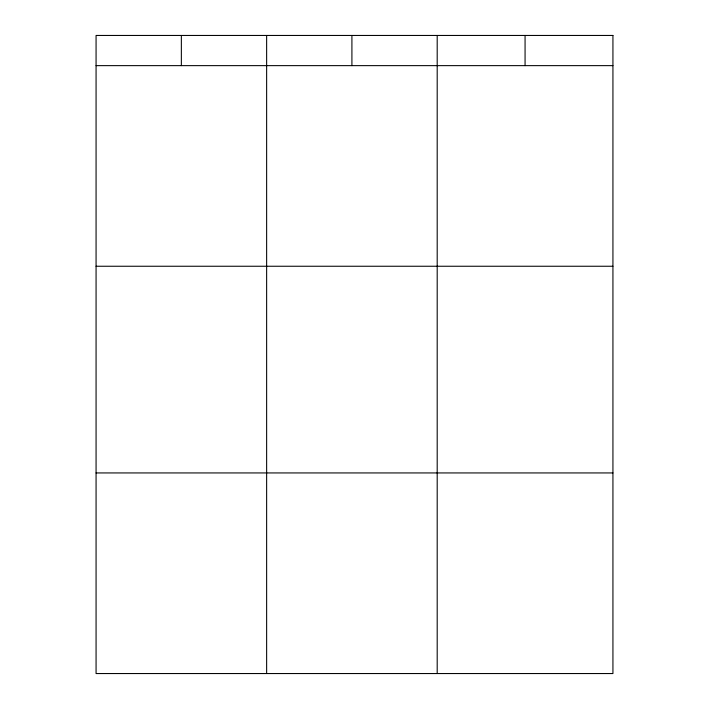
<?xml version="1.0" encoding="UTF-8"?>
<svg xmlns="http://www.w3.org/2000/svg" width="709" height="709" viewBox="0 0 709 709"><rect width="100%" height="100%" fill="white"/><g stroke="black" fill="none" stroke-linecap="round" stroke-linejoin="round"><path stroke-width="1.06" d="M96.07 65.636L612.931 65.636M96.07 266.247L612.931 266.247M96.07 472.938L612.931 472.938M525.068 35.45L525.068 65.636M437.196 35.45L437.196 673.55M351.912 35.45L351.912 65.636M266.637 35.45L266.637 673.55M181.353 35.45L181.353 65.636M612.931 35.45L96.07 35.45L96.07 673.55L612.931 673.55L612.931 35.45"/></g></svg>
